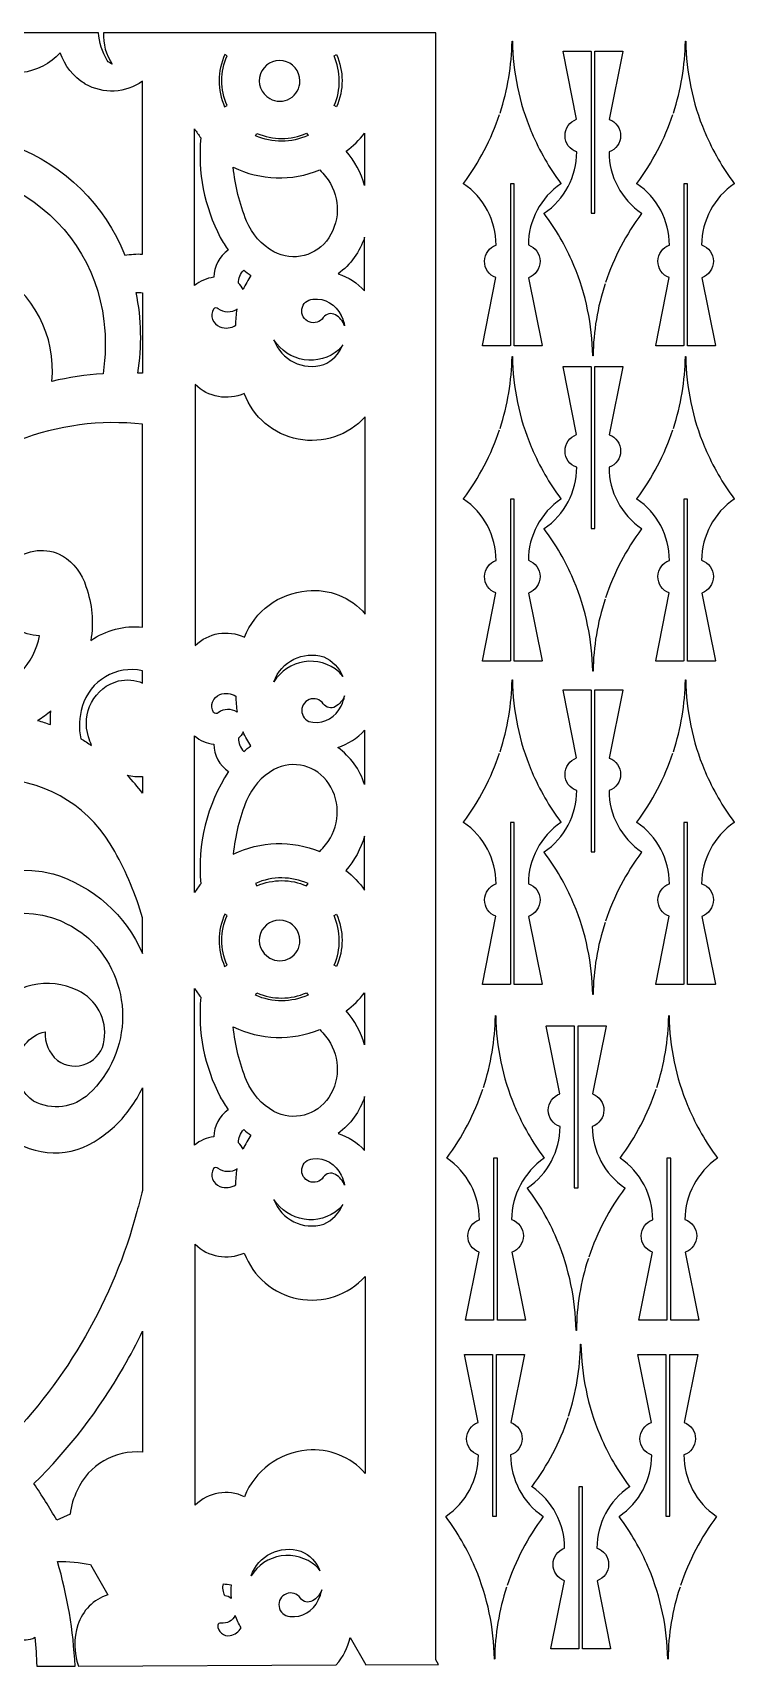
# Model space of a CAD drawing. Header units: millimetres. Extents: x 0 to 3267, y -2436 to 1995.
# Drawn here: x 623 to 1001, y 3 to 883 of the extents above; entities that cross this region are included whole.
import ezdxf

# ---------------------------------------------------------------- set-up
doc = ezdxf.new("R2010")
doc.units = ezdxf.units.MM
doc.layers.get('0').update_dxf_attribs({"color": 70})

msp = doc.modelspace()

# ---------------------------------------------------------------- linework, layer by layer
for points in [[(614.39, 17.79, 0.23689), (624.06, 18.18, -0.020225), (625.05, 2.61), (645.7, 2.7, 0.059034), (636.23, 59.04, -0.058059), (653.95, 57.35), (663.31, 41.13, 0.239527), (647.23, 24.89, 0.164063), (647.53, 2.7), (786.37, 3.28, 0.12758), (793.82, 18.07), (802.32, 3.35), (841.57, 3.51), (840.07, 6.12), (840.07, 882.81), (661.01, 882.81, 0.159679), (665.68, 865.92, -0.153265), (662.96, 867.81, -0.110763), (658.35, 882.81), (546.1, 882.81, -0.177176)], [(874.65, 839.52, 0.075188), (881.1, 878.23, -0.984999), (881.28, 878.23, 0.095578), (891.44, 829.56), (891.77, 828.77, 0.060023), (907.45, 801.56, -0.427199), (907.43, 801.44, 0.246783), (889.88, 768.41, -0.711573), (890.01, 750.79), (897.28, 714.25, -0.472994), (897.19, 714.14, 0.00008), (882.29, 714.14, -0.414262), (882.2, 714.23), (882.2, 801.42), (880.18, 801.42), (880.18, 714.23, -0.414216), (880.09, 714.14), (865.19, 714.14, -0.472994), (865.1, 714.25), (872.38, 750.83, -0.701731), (872.5, 768.37, 0.248166), (854.96, 801.44, -0.427814), (854.93, 801.56, 0.080411), (874.38, 838.72)], [(931.2, 747.42, 0.075188), (924.75, 708.7, -0.984999), (924.57, 708.7, 0.095578), (914.42, 757.37), (914.08, 758.17, 0.060023), (898.4, 785.37, -0.427199), (898.42, 785.5, 0.246783), (915.97, 818.53, -0.711573), (915.84, 836.14), (908.57, 872.69, -0.472994), (908.66, 872.8, 0.00008), (923.56, 872.8, -0.414262), (923.65, 872.71), (923.65, 785.52), (925.67, 785.52), (925.67, 872.71, -0.414216), (925.76, 872.8), (940.66, 872.8, -0.472994), (940.75, 872.69), (933.47, 836.11, -0.701731), (933.35, 818.57, 0.248166), (950.89, 785.5, -0.427814), (950.92, 785.37, 0.080411), (931.47, 748.22)], [(968.02, 839.52, 0.075188), (974.48, 878.23, -0.984999), (974.66, 878.23, 0.095578), (984.81, 829.56), (985.15, 828.77, 0.060023), (1000.82, 801.56, -0.427199), (1000.8, 801.44, 0.246783), (983.25, 768.41, -0.711573), (983.39, 750.79), (990.65, 714.25, -0.472994), (990.57, 714.14, 0.00008), (975.67, 714.14, -0.414262), (975.58, 714.23), (975.58, 801.42), (973.56, 801.42), (973.56, 714.23, -0.414216), (973.47, 714.14), (958.57, 714.14, -0.472994), (958.48, 714.25), (965.76, 750.83, -0.701731), (965.88, 768.37, 0.248166), (948.33, 801.44, -0.427814), (948.31, 801.56, 0.080411), (967.76, 838.72)], [(874.65, 669.61, 0.075188), (881.1, 708.32, -0.984999), (881.28, 708.32, 0.095578), (891.44, 659.65), (891.77, 658.86, 0.060023), (907.45, 631.66, -0.427199), (907.43, 631.53, 0.246783), (889.88, 598.5, -0.711573), (890.01, 580.88), (897.28, 544.34, -0.472994), (897.19, 544.23, 0.00008), (882.29, 544.23, -0.414262), (882.2, 544.32), (882.2, 631.51), (880.18, 631.51), (880.18, 544.32, -0.414216), (880.09, 544.23), (865.19, 544.23, -0.472994), (865.1, 544.34), (872.38, 580.92, -0.701731), (872.5, 598.46, 0.248166), (854.96, 631.53, -0.427814), (854.93, 631.66, 0.080411), (874.38, 668.81)], [(968.02, 669.61, 0.075188), (974.48, 708.32, -0.984999), (974.66, 708.32, 0.095578), (984.81, 659.65), (985.15, 658.86, 0.060023), (1000.82, 631.66, -0.427199), (1000.8, 631.53, 0.246783), (983.25, 598.5, -0.711573), (983.39, 580.88), (990.65, 544.34, -0.472994), (990.57, 544.23, 0.00008), (975.67, 544.23, -0.414262), (975.58, 544.32), (975.58, 631.51), (973.56, 631.51), (973.56, 544.32, -0.414216), (973.47, 544.23), (958.57, 544.23, -0.472994), (958.48, 544.34), (965.76, 580.92, -0.701731), (965.88, 598.46, 0.248166), (948.33, 631.53, -0.427814), (948.31, 631.66, 0.080411), (967.76, 668.81)], [(931.2, 577.51, 0.075188), (924.75, 538.8, -0.984999), (924.57, 538.8, 0.095578), (914.42, 587.47), (914.08, 588.26, 0.060023), (898.4, 615.47, -0.427199), (898.42, 615.59, 0.246783), (915.97, 648.62, -0.711573), (915.84, 666.24), (908.57, 702.78, -0.472994), (908.66, 702.89, 0.00008), (923.56, 702.89, -0.414262), (923.65, 702.8), (923.65, 615.61), (925.67, 615.61), (925.67, 702.8, -0.414216), (925.76, 702.89), (940.66, 702.89, -0.472994), (940.75, 702.78), (933.47, 666.2, -0.701731), (933.35, 648.66, 0.248166), (950.89, 615.59, -0.427814), (950.92, 615.47, 0.080411), (931.47, 578.31)], [(874.65, 495.38, 0.075188), (881.1, 534.09, -0.984999), (881.28, 534.09, 0.095578), (891.44, 485.42), (891.77, 484.62, 0.060023), (907.45, 457.42, -0.427199), (907.43, 457.29, 0.246783), (889.88, 424.27, -0.711573), (890.01, 406.65), (897.28, 370.11, -0.472994), (897.19, 370, 0.00008), (882.29, 370, -0.414262), (882.2, 370.09), (882.2, 457.28), (880.18, 457.28), (880.18, 370.09, -0.414216), (880.09, 370), (865.19, 370, -0.472994), (865.1, 370.11), (872.38, 406.69, -0.701731), (872.5, 424.22, 0.248166), (854.96, 457.29, -0.427814), (854.93, 457.42, 0.080411), (874.38, 494.58)], [(931.2, 403.28, 0.075188), (924.75, 364.56, -0.984999), (924.57, 364.56, 0.095578), (914.42, 413.23), (914.08, 414.03, 0.060023), (898.4, 441.23, -0.427199), (898.42, 441.36, 0.246783), (915.97, 474.39, -0.711573), (915.84, 492), (908.57, 528.55, -0.472994), (908.66, 528.66, 0.00008), (923.56, 528.66, -0.414262), (923.65, 528.57), (923.65, 441.38), (925.67, 441.38), (925.67, 528.57, -0.414216), (925.76, 528.66), (940.66, 528.66, -0.472994), (940.75, 528.55), (933.47, 491.96, -0.701731), (933.35, 474.43, 0.248166), (950.89, 441.36, -0.427814), (950.92, 441.23, 0.080411), (931.47, 404.08)], [(968.02, 495.38, 0.075188), (974.48, 534.09, -0.984999), (974.66, 534.09, 0.095578), (984.81, 485.42), (985.15, 484.62, 0.060023), (1000.82, 457.42, -0.427199), (1000.8, 457.29, 0.246783), (983.25, 424.27, -0.711573), (983.39, 406.65), (990.65, 370.11, -0.472994), (990.57, 370, 0.00008), (975.67, 370, -0.414262), (975.58, 370.09), (975.58, 457.28), (973.56, 457.28), (973.56, 370.09, -0.414216), (973.47, 370), (958.57, 370, -0.472994), (958.48, 370.11), (965.76, 406.69, -0.701731), (965.88, 424.22, 0.248166), (948.33, 457.29, -0.427814), (948.31, 457.42, 0.080411), (967.76, 494.58)], [(573.93, 382.96, -0.407232), (642.24, 402.16, 0.002528), (642.26, 402.15, -0.055063), (653.18, 394.68, -0.43301), (653.16, 310.98, 0), (653.16, 310.98), (653.16, 310.98, -0.000001), (653.16, 310.98, -0.32171), (623.37, 307.06, -0.264015), (614.58, 325.59, 0.017287)], [(614.58, 325.75, -0.348328), (629.57, 344.51, 0.242161), (636.1, 329.15, 0.016042), (636.22, 329.06, 0.57369), (661.41, 340.07, 0.331667), (647.12, 366.68, 0.352136), (601.78, 356.53, 0.006207)], [(865.65, 314.38, 0.075188), (872.1, 353.09, -0.984999), (872.28, 353.09, 0.095578), (882.44, 304.42), (882.77, 303.62, 0.060023), (898.45, 276.42, -0.427199), (898.43, 276.29, 0.246783), (880.88, 243.27, -0.711573), (881.01, 225.65), (888.28, 189.11, -0.472994), (888.19, 189, 0.00008), (873.29, 189, -0.414262), (873.2, 189.09), (873.2, 276.28), (871.18, 276.28), (871.18, 189.09, -0.414216), (871.09, 189), (856.19, 189, -0.472994), (856.1, 189.11), (863.38, 225.69, -0.701731), (863.5, 243.22, 0.248166), (845.96, 276.29, -0.427814), (845.93, 276.42, 0.080411), (865.38, 313.58)], [(959.02, 314.38, 0.075188), (965.48, 353.09, -0.984999), (965.66, 353.09, 0.095578), (975.81, 304.42), (976.15, 303.62, 0.060023), (991.82, 276.42, -0.427199), (991.8, 276.29, 0.246783), (974.25, 243.27, -0.711573), (974.39, 225.65), (981.65, 189.11, -0.472994), (981.57, 189, 0.00008), (966.67, 189, -0.414262), (966.58, 189.09), (966.58, 276.28), (964.56, 276.28), (964.56, 189.09, -0.414216), (964.47, 189), (949.57, 189, -0.472994), (949.48, 189.11), (956.76, 225.69, -0.701731), (956.88, 243.22, 0.248166), (939.33, 276.29, -0.427814), (939.31, 276.42, 0.080411), (958.76, 313.58)], [(922.2, 222.28, 0.075188), (915.75, 183.56, -0.984999), (915.57, 183.56, 0.095578), (905.42, 232.23), (905.08, 233.03, 0.060023), (889.4, 260.23, -0.427199), (889.42, 260.36, 0.246783), (906.97, 293.39, -0.711573), (906.84, 311), (899.57, 347.55, -0.472994), (899.66, 347.66, 0.00008), (914.56, 347.66, -0.414262), (914.65, 347.57), (914.65, 260.38), (916.67, 260.38), (916.67, 347.57, -0.414216), (916.76, 347.66), (931.66, 347.66, -0.472994), (931.75, 347.55), (924.47, 310.96, -0.701731), (924.35, 293.43, 0.248166), (941.89, 260.36, -0.427814), (941.92, 260.23, 0.080411), (922.47, 223.08)], [(609.39, 288.22, 0.33887), (658.76, 287.01, 0.090047), (675.62, 303.4, 0), (675.62, 303.4, 0), (675.62, 303.4), (675.62, 303.4), (675.62, 303.4), (675.62, 303.4, 0), (675.62, 303.4), (675.62, 303.4), (675.62, 303.4), (675.62, 303.4), (675.62, 303.4), (675.62, 303.4, 0), (675.62, 303.4, 0), (675.62, 303.4, 0.043492), (682.06, 314.32), (682.06, 259.03, -0.006057), (679.01, 247.61, 0.002827), (679.01, 247.58, -0.130029), (607.28, 122.48, 0.00978)], [(911.56, 137.38, 0.075188), (918.01, 176.09, -0.984999), (918.19, 176.09, 0.095578), (928.35, 127.42), (928.68, 126.62, 0.060023), (944.36, 99.42, -0.427199), (944.34, 99.29, 0.246783), (926.79, 66.27, -0.711573), (926.92, 48.65), (934.19, 12.11, -0.472994), (934.1, 12, 0.00008), (919.2, 12, -0.414262), (919.11, 12.09), (919.11, 99.28), (917.09, 99.28), (917.09, 12.09, -0.414216), (917, 12), (902.1, 12, -0.472994), (902.01, 12.11), (909.3, 48.69, -0.701731), (909.42, 66.22, 0.248166), (891.87, 99.29, -0.427814), (891.85, 99.42, 0.080411), (911.29, 136.58)], [(878.2, 45.28, 0.075188), (871.75, 6.56, -0.984999), (871.57, 6.56, 0.095578), (861.42, 55.23), (861.08, 56.03, 0.060023), (845.4, 83.23, -0.427199), (845.42, 83.36, 0.246783), (862.97, 116.39, -0.711573), (862.84, 134), (855.57, 170.55, -0.472994), (855.66, 170.66, 0.00008), (870.56, 170.66, -0.414262), (870.65, 170.57), (870.65, 83.38), (872.67, 83.38), (872.67, 170.57, -0.414216), (872.76, 170.66), (887.66, 170.66, -0.472994), (887.75, 170.55), (880.47, 133.96, -0.701731), (880.35, 116.43, 0.248166), (897.89, 83.36, -0.427814), (897.92, 83.23, 0.080411), (878.47, 46.08)], [(971.58, 45.28, 0.075188), (965.13, 6.56, -0.984999), (964.95, 6.56, 0.095578), (954.79, 55.23), (954.45, 56.03, 0.060023), (938.78, 83.23, -0.427199), (938.8, 83.36, 0.246783), (956.35, 116.39, -0.711573), (956.21, 134), (948.95, 170.55, -0.472994), (949.04, 170.66, 0.00008), (963.94, 170.66, -0.414262), (964.03, 170.57), (964.03, 83.38), (966.05, 83.38), (966.05, 170.57, -0.414216), (966.14, 170.66), (981.04, 170.66, -0.472994), (981.12, 170.55), (973.84, 133.96, -0.701731), (973.72, 116.43, 0.248166), (991.27, 83.36, -0.427814), (991.29, 83.23, 0.080411), (971.84, 46.08)]]:
    msp.add_lwpolyline(points, format="xyb")
for points in [[(651.08, 855.16, -0.169319), (637.68, 872.03, -0.186377), (616.83, 861.34, -0.269563), (614.77, 860.15), (598.13, 860.15, -0.089278), (612.69, 821.65, -0.213144), (672.44, 762.85, -0.059492), (682.06, 763.51), (682.06, 856.61, -0.289844), (651.18, 855.1, -0.012247)], [(727.66, 870.32), (726.38, 871.06, 0.213387), (726.28, 842.84), (727.57, 843.58, -0.210982)], [(766.77, 856.82, 1.753835), (750.54, 847.36, -0.005242), (750.58, 847.33, 0.584154), (766.77, 856.77, -0.005242)], [(785.19, 870.32), (786.47, 871.06, -0.213387), (786.57, 842.84), (785.28, 843.58, 0.210982)], [(710.07, 746.58), (710.07, 830.97, 0.0299), (713.44, 826.2, 0.144664), (723.9, 772.49, 0.003754), (723.91, 772.46, 0.033936), (728.21, 765.65, 0.23668), (720.39, 751.01, 0.143941)], [(770.44, 828.67), (771.18, 827.39, -0.213387), (742.96, 827.29), (743.7, 828.57, 0.210982)], [(801.68, 800.55, 0.10604), (791.68, 818.95, 0.077084), (801.68, 828.68)], [(801.68, 800.55, 0.10604), (791.68, 818.95, 0.077084), (801.68, 828.68)], [(780.65, 805.25, -0.327772), (782.38, 772.3, 0.001268), (782.37, 772.29, -0.389955), (752.8, 764.71, -0.169114), (738.1, 781.33, -0.071935), (730.9, 810.3, 0.212255), (777.54, 808.83, -0.025664), (780.62, 805.29, 0.005122)], [(633.17, 694.9, 0.29831), (601.84, 754.95, 0.092799), (613.32, 787.68, 0), (613.32, 787.68, 0), (613.32, 787.68, 0), (613.32, 787.68), (613.32, 787.68), (613.32, 787.68), (613.32, 787.68), (613.32, 787.68), (613.32, 787.68), (613.32, 787.68), (613.32, 787.68), (613.32, 787.68), (613.32, 787.68, 0), (613.32, 787.68, 0), (613.32, 787.68, 0), (613.32, 787.68, 0.025294), (614.31, 797.4, -0.244348), (661.19, 727.38, 0.003778), (661.2, 727.34, -0.070881), (660.75, 699.06, 0.041323)], [(801.68, 772.68, -0.157722), (787.35, 752.83, -0.132017), (801.68, 743.65)], [(736.23, 744.37, 0.124616), (733.66, 747.82, -0.18109), (736.58, 754.93, 0.025283), (740.47, 751.97, 0.047702)], [(682.06, 699.26, 0.004265), (679.43, 699.37, 0.09327), (678.59, 742.77, -0.040252), (682.06, 742.64)], [(733.03, 733.77, -0.320271), (722.86, 734.04, -0.004628), (722.83, 734.06, 0.385879), (720.33, 733.89, 0.469381), (723.75, 724.3, -0.001752), (723.76, 724.3, 0.232572), (732.37, 725.15, -0.04732)], [(790.92, 724.92, 0.169709), (785.95, 730.76, 0.394398), (779.42, 729.3, 0.000225), (779.42, 729.29, -1.59835), (773.74, 739.22, 0.009469), (773.83, 739.22, -0.32586), (788.99, 730.44, 0.016813), (789.06, 730.3, -0.075408)], [(789.92, 714.55, -0.072653), (787.74, 711.99, -0.001702), (787.73, 711.98, -0.462228), (752.84, 717.35, 0.40568), (779.63, 703.99, 0.202051)], [(736.95, 557.12, -0.282449), (770.61, 582.12, -0.245573), (802, 569.57), (802, 631.13), (802, 675.81, -0.562794), (736.84, 688.4, -0.306898), (710.39, 693.16), (710.39, 631.13), (710.39, 552.61, -0.310382)], [(638.91, 600.89, -0.186539), (651.58, 584.38, -0.128188), (654.18, 555.28, -0.175022), (682.06, 562.57), (682.06, 631.13), (682.06, 671.85, 0.119625), (615.15, 663.09, 0.141498), (576.56, 631.13, 0.034715), (570.25, 620.31, 0.12155), (559.33, 567.57, -0.013895), (559.33, 567.44, 0.336986), (586.48, 530.37), (586.48, 530.37, 0.276974), (616.27, 538.02), (616.27, 538.02, 0.153205), (626.51, 557.87, -0.323103), (606.56, 572.26, -0.713005), (638.83, 600.93)], [(789.92, 535.89, 0.072653), (787.74, 538.44, 0.001702), (787.73, 538.45, 0.462228), (752.84, 533.09, -0.40568), (779.63, 546.44, -0.202051)], [(654.6, 498.76, -0.044175), (653.01, 503.46, -0.433665), (669.03, 533.49, -0.00758), (669.1, 533.51, -0.160641), (682.06, 532.38), (682.06, 538.97, 0.396862), (649.61, 519.69, -0.007585), (649.59, 519.62, 0.131236), (648.76, 502.39, -0.015159)], [(733.03, 516.67, 0.320271), (722.86, 516.4, 0.004628), (722.83, 516.37, -0.385879), (720.33, 516.55, -0.469381), (723.75, 526.13, 0.001752), (723.76, 526.14, -0.232572), (732.37, 525.28, 0.04732)], [(790.92, 525.52, -0.169709), (785.95, 519.68, -0.394398), (779.42, 521.14, -0.000225), (779.42, 521.14, 1.59835), (773.74, 511.22, -0.009469), (773.83, 511.21, 0.32586), (788.99, 519.99, -0.016813), (789.06, 520.14, 0.075408)], [(632.71, 517.31, -0.039942), (625.52, 512.17, -0.018115), (632.42, 509.99, -0.032349)], [(710.07, 419.47), (710.07, 503.85, 0.143941), (720.39, 499.42, 0.240026), (728.4, 484.65, 0.169709), (713.44, 424.23, 0.029874)], [(736.23, 506.06, -0.124616), (733.66, 502.62, 0.18109), (736.58, 495.51, -0.025283), (740.47, 498.46, -0.047702)], [(801.68, 477.74, 0.158442), (787.24, 497.68, 0.130583), (801.68, 506.91)], [(780.65, 445.18, 0.327772), (782.38, 478.14, -0.001268), (782.37, 478.15, 0.389955), (752.8, 485.73, 0.169114), (738.1, 469.1, 0.071935), (730.9, 440.14, -0.212255), (777.54, 441.61, 0.025664), (780.62, 445.14, -0.005122)], [(502.62, 401.45, -0.365466), (556.99, 395.65, -0.338404), (633.7, 429.62, -0.015048), (633.84, 429.58, -0.218951), (682.06, 386.68), (682.06, 405.87, 0.056329), (667.06, 441.59, -0.005753), (667.03, 441.64, 0.26385), (605.98, 480.56, 0.238453), (519.52, 436.3, -0.001755), (519.51, 436.29, 0.039141), (497.78, 401.49, 0), (497.78, 401.49), (497.78, 401.49), (497.78, 401.49), (497.78, 401.49, 0), (497.78, 401.49, 0.010184), (492.82, 391.47, -0.036377), (497.42, 397.33, -0.011246), (497.5, 397.41, -0.05996)], [(673.71, 482.75, 0.074912), (682.06, 482), (682.06, 472.97, 0.028355)], [(801.68, 449.86, -0.10692), (791.57, 431.36, -0.074087), (801.68, 420.84)], [(770.44, 423.03), (771.18, 424.31, 0.213387), (742.96, 424.41), (743.7, 423.13, -0.210982)], [(727.66, 407.15), (726.38, 407.89, 0.213387), (726.28, 379.67), (727.57, 380.41, -0.210982)], [(785.19, 407.15), (786.47, 407.89, -0.213387), (786.57, 379.67), (785.28, 380.41, 0.210982)], [(766.77, 393.65, 1.753835), (750.54, 384.19, -0.005242), (750.58, 384.17, 0.584154), (766.77, 393.6, -0.005242)], [(710.07, 283.42), (710.07, 367.8, 0.0299), (713.44, 363.03, 0.144664), (723.9, 309.33, 0.003754), (723.91, 309.29, 0.033936), (728.21, 302.48, 0.23668), (720.39, 287.85, 0.143941)], [(770.44, 365.5), (771.18, 364.22, -0.213387), (742.96, 364.13), (743.7, 365.41, 0.210982)], [(801.68, 337.38, 0.10604), (791.68, 355.78, 0.077084), (801.68, 365.51)], [(780.65, 342.09, -0.327772), (782.38, 309.13, 0.001268), (782.37, 309.12, -0.389955), (752.8, 301.54, -0.169114), (738.1, 318.17, -0.071935), (730.9, 347.13, 0.212255), (777.54, 345.66, -0.025664), (780.62, 342.12, 0.005122)], [(801.68, 309.52, -0.157722), (787.35, 289.67, -0.132017), (801.68, 280.49)], [(736.23, 281.21, 0.124616), (733.66, 284.65, -0.18109), (736.58, 291.76, 0.025283), (740.47, 288.81, 0.047702)], [(790.92, 261.75, 0.169709), (785.95, 267.59, 0.394398), (779.42, 266.13, 0.000225), (779.42, 266.13, -1.59835), (773.74, 276.05, 0.009469), (773.83, 276.06, -0.32586), (788.99, 267.28, 0.016813), (789.06, 267.13, -0.075408)], [(733.03, 270.6, -0.320271), (722.86, 270.87, -0.004628), (722.83, 270.9, 0.385879), (720.33, 270.72, 0.469381), (723.75, 261.14, -0.001752), (723.76, 261.13, 0.232572), (732.37, 261.99, -0.04732)], [(789.92, 251.38, -0.072653), (787.74, 248.83, -0.001702), (787.73, 248.81, -0.462228), (752.84, 254.18, 0.40568), (779.63, 240.83, 0.202051)], [(736.95, 93.96, 0.310382), (710.39, 89.44), (710.39, 229.99, 0.306898), (736.84, 225.23, 0.562794), (802, 212.64), (802, 106.41, 0.245573), (770.61, 118.96, 0.282449)], [(671.87, 163.79, 0.018167), (682.06, 183.22), (682.06, 117.94, 0.321457), (646.84, 97.38, 0.082667), (642.99, 84.52), (635.8, 81.34, 0.02032), (623.51, 101.04, 0.068653), (671.8, 163.65)], [(777.6, 54.06, 0.072653), (775.42, 56.62, 0.001702), (775.41, 56.63, 0.462228), (740.52, 51.26, -0.40568), (767.31, 64.61, -0.202051)], [(729.82, 39.16, 0.124616), (726.46, 40.6, -0.18109), (725.59, 47.07, 0.025283), (729.71, 46.55, 0.047702)], [(778.6, 43.69, -0.169709), (773.63, 37.85, -0.394398), (767.1, 39.31, -0.000225), (767.1, 39.31, 1.59835), (761.42, 29.39, -0.009469), (761.51, 29.38, 0.32586), (776.67, 38.17, -0.016813), (776.74, 38.31, 0.075408)], [(731.97, 29.99, -0.320271), (724.37, 25.87, -0.004628), (724.33, 25.88, 0.385879), (722.57, 24.69, 0.469381), (729.16, 19.09, -0.001752), (729.17, 19.09, 0.232572), (735.14, 23.37, -0.04732)]]:
    msp.add_lwpolyline(points, format="xyb", close=True)

doc.saveas('drawing.dxf')
